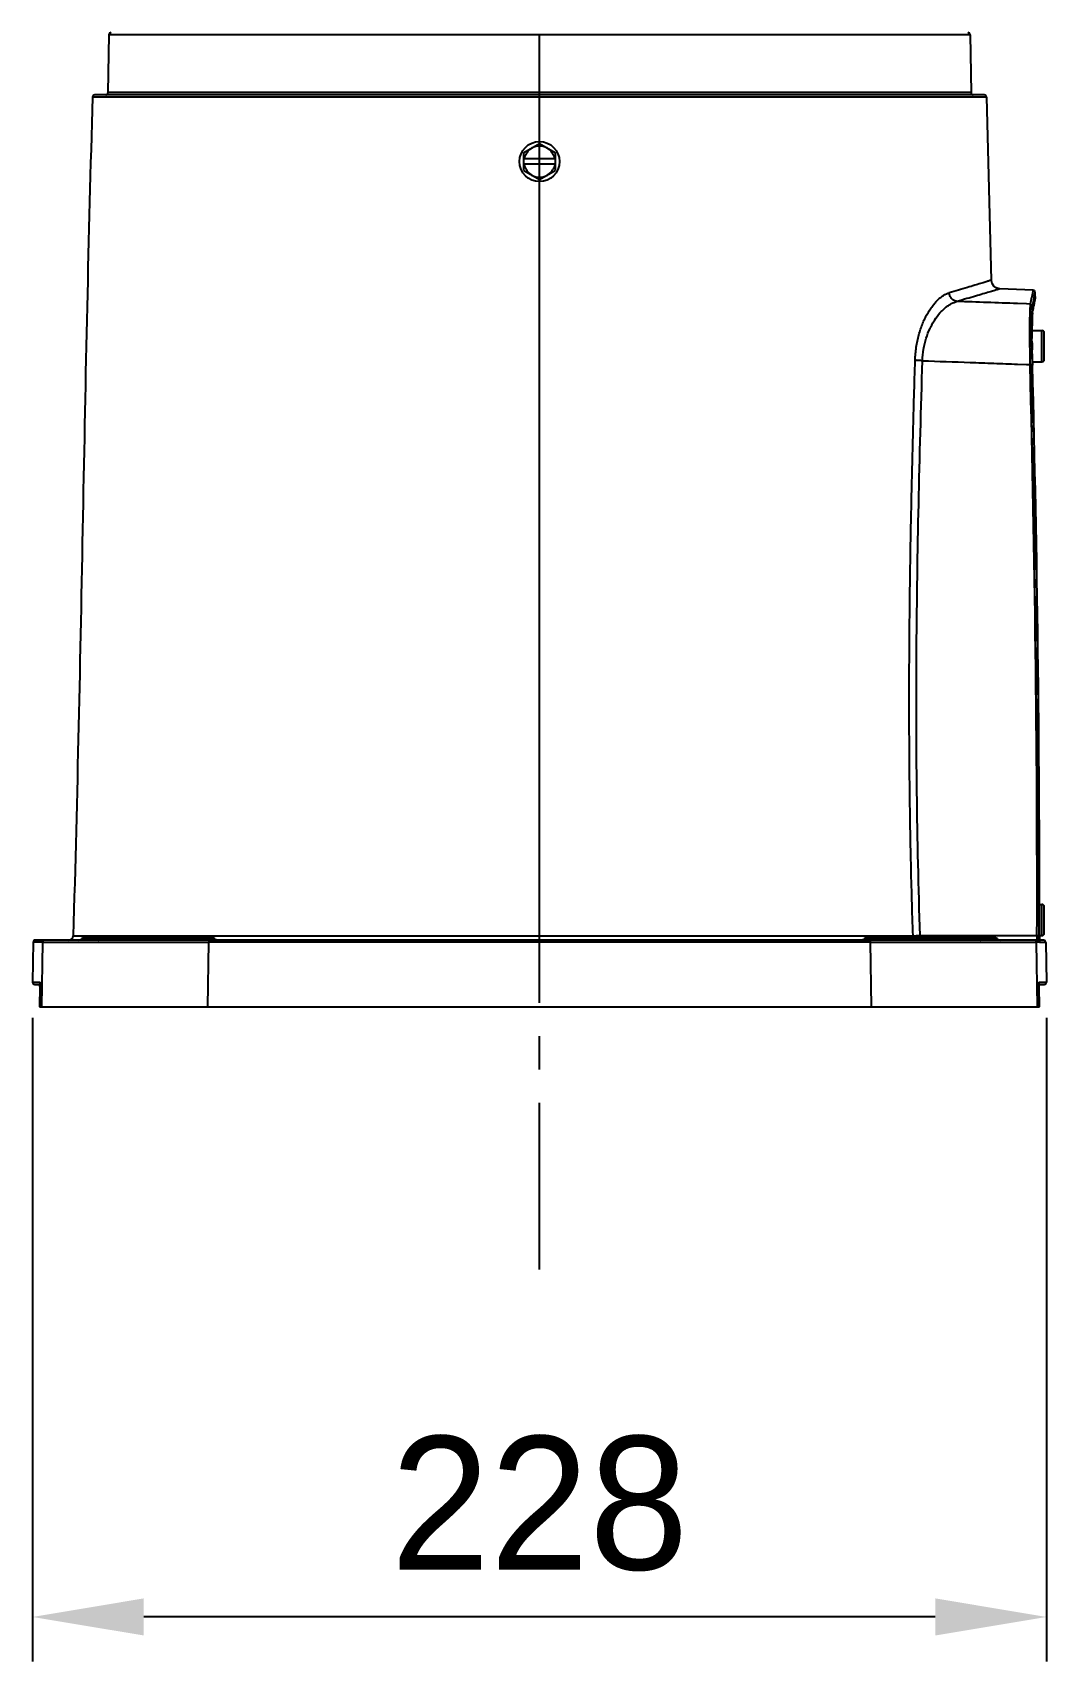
# Model space of a CAD drawing. Header units: millimetres. Extents: x 5828 to 6704, y 123 to 421.
# Drawn here: x 6446.38 to 6457.78, y 218.01 to 236.32 of the extents above; entities that cross this region are included whole.
import ezdxf

# ---------------------------------------------------------------- set-up
doc = ezdxf.new("R2010")
doc.units = ezdxf.units.MM
doc.linetypes.add('CENTER', pattern=[0.6, 0.375, -0.075, 0.075, -0.075])
for name, color, linetype in [('中心线', 7, 'Continuous'), ('外形图', 7, 'Continuous'), ('尺寸标注', 7, 'Continuous')]:
    doc.layers.add(name, color=color, linetype=linetype)
doc.styles.add('微软雅黑', font='msyh.ttc', dxfattribs={"height": 1.5})
doc.dimstyles.new('尺寸标注_1_20比例', dxfattribs={"dimtxt": 1.5, "dimasz": 1.25, "dimexe": 0.5, "dimexo": 0.4, "dimgap": 0.5, "dimtad": 1, "dimdec": 1, "dimlfac": 20, "dimdsep": 46, "dimtxsty": '微软雅黑', "dimcen": 0.09, "dimadec": 0, "dimazin": 0, "dimtp": 0.01, "dimtm": 0.01, "dimtfac": 1, "dimtdec": 1, "dimtofl": 0, "dimtmove": 0, "dimatfit": 3, "dimfxl": 1, "dimtolj": 1, "dimarcsym": 0})

# ---------------------------------------------------------------- blocks, each defined once
blk = doc.blocks.new('*D1093')
at = {"layer": 'Defpoints', "color": 0}
for p in [(6446.377, 225.645), (6457.777, 225.645), (6446.377, 218.51)]:
    blk.add_point(p, dxfattribs=at)
at = {"layer": '尺寸标注', "color": 0, "lineweight": -2}
for p, q in [((6446.377, 225.245), (6446.377, 218.01)), ((6457.777, 225.245), (6457.777, 218.01)), ((6456.527, 218.51), (6447.627, 218.51))]:
    blk.add_line(p, q, dxfattribs=at)
at = {"layer": '尺寸标注', "color": 0}
for points in [[(6447.627, 218.719), (6447.627, 218.302), (6446.377, 218.51)], [(6456.527, 218.302), (6456.527, 218.719), (6457.777, 218.51)]]:
    blk.add_solid(points, dxfattribs=at)
at = {"layer": '尺寸标注', "color": 0, "insert": (6452.077, 219.782), "char_height": 1.5, "attachment_point": 5, "style": '微软雅黑'}
blk.add_mtext('\\A1;\\A1;{\\fAlibaba PuHuiTi 3.0 55 Regular|b0|i0|c134|p18;228}', dxfattribs=at)

msp = doc.modelspace()

# ---------------------------------------------------------------- linework, layer by layer
at = {"layer": '中心线', "linetype": 'CENTER', "ltscale": 5}
msp.add_line((6452.0766, 222.4149), (6452.0766, 279.3693), dxfattribs=at)
at = {"layer": '外形图', "linetype": 'ByBlock'}
for p, q in [((6447.2358, 236.2948), (6447.2245, 235.6439)), ((6456.9175, 236.2948), (6447.2358, 236.2948)), ((6456.9175, 236.2948), (6456.9288, 235.6439)), ((6456.9288, 235.6439), (6447.2245, 235.6439)), ((6457.1021, 235.5951), (6447.0512, 235.5951)), ((6457.077, 235.6193), (6447.0763, 235.6193)), ((6452.0766, 235.0943), (6452.0766, 235.5951)), ((6457.1021, 235.5951), (6457.157, 233.5362)), ((6451.9016, 234.9704), (6452.0766, 235.0714)), ((6451.9016, 234.7683), (6451.9016, 234.9704)), ((6452.0766, 235.0714), (6452.2516, 234.9704)), ((6452.2516, 234.9704), (6452.2516, 234.7683)), ((6451.9016, 234.7683), (6452.0766, 234.6672)), ((6452.2507, 234.8993), (6451.9026, 234.8993)), ((6452.2507, 234.8393), (6451.9026, 234.8393)), ((6452.0766, 234.6672), (6452.2516, 234.7683)), ((6452.0766, 226.1678), (6452.0766, 234.6443)), ((6457.6259, 233.4255), (6457.2534, 233.4385)), ((6457.5513, 233.2696), (6457.4506, 233.2732)), ((6457.5961, 233.268), (6457.5513, 233.2696)), ((6457.6119, 233.3466), (6457.6117, 233.3453)), ((6457.6217, 233.1885), (6457.6391, 233.2763)), ((6457.6408, 233.4199), (6457.6259, 233.4255)), ((6457.6341, 233.3419), (6457.6338, 233.3408)), ((6457.6343, 233.3431), (6457.6341, 233.3419)), ((6457.6391, 233.2763), (6457.6441, 233.3021)), ((6457.6441, 233.3021), (6457.6466, 233.3154)), ((6457.6466, 233.3154), (6457.6485, 233.3261)), ((6457.6518, 233.3511), (6457.6501, 233.4008)), ((6457.6172, 233.1333), (6457.6198, 233.1747)), ((6457.6215, 233.1877), (6457.6217, 233.1885)), ((6457.6217, 233.1885), (6457.6221, 233.1942)), ((6457.6117, 232.8815), (6457.6116, 232.8938)), ((6457.6141, 232.9693), (6457.7264, 232.9693)), ((6457.7264, 232.6193), (6457.7264, 232.9693)), ((6457.7514, 232.6444), (6457.7514, 232.9443)), ((6457.6118, 232.8704), (6457.6117, 232.8815)), ((6457.6119, 232.8607), (6457.6118, 232.8704)), ((6457.6121, 232.8394), (6457.6119, 232.8607)), ((6457.6134, 232.7456), (6457.6133, 232.7511)), ((6457.6137, 232.7297), (6457.6134, 232.7456)), ((6457.6139, 232.7198), (6457.6137, 232.7297)), ((6457.6141, 232.7084), (6457.6139, 232.7198)), ((6457.6142, 232.8696), (6457.6142, 232.8819)), ((6457.6143, 232.8657), (6457.6142, 232.8696)), ((6457.6143, 232.8585), (6457.6143, 232.8657)), ((6457.6145, 232.8388), (6457.6143, 232.8585)), ((6457.6163, 232.7118), (6457.6144, 232.8556)), ((6457.6145, 232.8335), (6457.6145, 232.8388)), ((6457.616, 232.7284), (6457.6156, 232.7517)), ((6457.6161, 232.7195), (6457.616, 232.7284)), ((6457.6162, 232.7164), (6457.6161, 232.7195)), ((6457.6163, 232.7082), (6457.6162, 232.7164)), ((6457.6193, 232.5811), (6457.6163, 232.7118)), ((6457.4521, 232.5925), (6457.552, 232.5889)), ((6457.552, 232.5889), (6457.592, 232.5875)), ((6457.592, 232.5875), (6457.5922, 232.5806)), ((6457.617, 232.5811), (6457.6169, 232.5861)), ((6457.6184, 232.6193), (6457.7264, 232.6193)), ((6457.6969, 226.5193), (6457.7264, 226.5193)), ((6457.7264, 226.1693), (6457.7264, 226.5193)), ((6457.7514, 226.1944), (6457.7514, 226.4943)), ((6457.6676, 226.1193), (6446.4094, 226.1193)), ((6446.8328, 226.1678), (6456.2771, 226.1678)), ((6448.4279, 226.1318), (6446.9254, 226.1318)), ((6448.3948, 226.1443), (6446.9585, 226.1443)), ((6457.2279, 226.1318), (6455.7254, 226.1318)), ((6457.1949, 226.1443), (6455.7585, 226.1443)), ((6456.3572, 226.1691), (6457.6706, 226.1691)), ((6456.3572, 226.1691), (6456.3572, 226.1443)), ((6457.6949, 226.1168), (6457.6948, 226.1141)), ((6457.6949, 226.1195), (6457.6949, 226.1168)), ((6457.7444, 226.1158), (6457.6949, 226.1167)), ((6457.6978, 226.1693), (6457.7264, 226.1693)), ((6457.6979, 226.1689), (6457.6979, 226.1422)), ((6446.3844, 226.0948), (6446.3765, 225.6448)), ((6446.4877, 226.0948), (6446.3844, 226.0948)), ((6446.4877, 226.0948), (6446.4757, 225.3693)), ((6446.4877, 226.0948), (6448.3599, 226.0948)), ((6448.3479, 225.3693), (6448.3599, 226.0948)), ((6455.7933, 226.0948), (6448.36, 226.0948)), ((6455.7934, 226.0948), (6455.8055, 225.3693)), ((6455.7934, 226.0948), (6457.6656, 226.0948)), ((6457.6926, 226.0948), (6457.6656, 226.0948)), ((6457.6776, 225.3693), (6457.6656, 226.0948)), ((6457.769, 226.0913), (6457.7011, 226.0925)), ((6457.769, 226.0913), (6457.7768, 225.6448)), ((6446.3765, 225.6448), (6446.4565, 225.6448)), ((6446.4015, 225.6193), (6446.4583, 225.6193)), ((6446.4583, 225.5956), (6446.4545, 225.3693)), ((6446.4582, 225.6237), (6446.4584, 225.6108)), ((6446.4584, 225.6108), (6446.4583, 225.5956)), ((6457.6949, 225.6138), (6457.6952, 225.6295)), ((6457.695, 225.5956), (6457.6949, 225.6138)), ((6457.695, 225.6193), (6457.7518, 225.6193)), ((6457.6988, 225.3693), (6457.695, 225.5956)), ((6457.6952, 225.6295), (6457.6957, 225.6376)), ((6457.6968, 225.6448), (6457.7768, 225.6448)), ((6446.4545, 225.3693), (6457.6988, 225.3693))]:
    msp.add_line(p, q, dxfattribs=at)
for points in [[(6457.2534, 233.4385), (6457.2457, 233.4391), (6457.2127, 233.4488), (6457.1851, 233.4689), (6457.1658, 233.4973), (6457.1573, 233.5306), (6457.157, 233.5362)], [(6457.6501, 233.4009), (6457.65, 233.4018), (6457.6496, 233.4049), (6457.6479, 233.4105), (6457.6408, 233.4199)], [(6457.6485, 233.3261), (6457.6492, 233.3305), (6457.6499, 233.3344), (6457.6504, 233.3377), (6457.6509, 233.3406), (6457.6512, 233.3431), (6457.6515, 233.3452), (6457.6517, 233.3473), (6457.6518, 233.3497), (6457.6518, 233.3511)], [(6457.6144, 232.8556), (6457.6141, 232.9745), (6457.6151, 233.067), (6457.6172, 233.1333)], [(6446.4576, 225.6376), (6446.4579, 225.6329), (6446.4582, 225.6237)]]:
    msp.add_lwpolyline(points, dxfattribs=at)
msp.add_circle((6452.0766, 234.8693), 0.225, dxfattribs=at)
for centre, radius, start, end in [((6447.2608, 236.2943), 0.025, 90, 179), ((6456.8925, 236.2943), 0.025, 1, 90), ((6447.1995, 235.6443), 0.025, 270, 359), ((6456.9538, 235.6443), 0.025, 181, 270), ((6447.0762, 235.5943), 0.025, 90, 178.2299), ((6457.0771, 235.5943), 0.025, 1.7701, 90), ((6452.0766, 234.8692), 0.175, 145.07936, 149.9912), ((6452.0766, 234.8693), 0.175, 34.86379, 145.13621), ((6452.0766, 234.8691), 0.1752, 30.01249, 34.92346), ((6452.0767, 234.8696), 0.1752, 210.01249, 214.92346), ((6452.0766, 234.8693), 0.175, 214.86379, 325.13621), ((6452.0767, 234.8695), 0.1751, 325.07835, 329.99172), ((6443.0469, 236.2265), 14.847, 348.50587, 348.80987), ((6461.4087, 232.4305), 3.8831, 166.17862, 166.40801), ((6460.2838, 232.7073), 2.7247, 166.00789, 166.18038), ((6462.5302, 232.9699), 4.9161, 178.76687, 179.27498), ((6460.9301, 233.0037), 3.3156, 178.08022, 178.75684), ((6458.8514, 233.1267), 1.2378, 176.46445, 177.00545), ((6459.5496, 233.0491), 1.9344, 177.20213, 178.05301), ((6458.7735, 233.0858), 1.1574, 176.4927, 177.1439), ((6458.3599, 233.111), 0.743, 175.4036, 176.48133), ((6457.7492, 233.1702), 0.1293, 170.89462, 171.51416), ((6466.2231, 232.9405), 8.6092, 179.74202, 180.03769), ((6468.1801, 232.9427), 10.5661, 180.04227, 180.32949), ((6464.2771, 232.9489), 6.6631, 179.28501, 179.73879), ((6457.7264, 232.9443), 0.025, 0, 90), ((6473.1274, 232.9878), 15.5406, 180.70797, 180.86755), ((6472.625, 232.9796), 15.0381, 180.86521, 181.49373), ((6471.833, 232.9944), 14.2218, 180.62481, 180.80073), ((6472.9819, 233.0107), 15.3708, 180.8016, 180.96783), ((6474.8017, 233.0448), 17.1909, 181.1212, 181.52879), ((6470.7449, 232.9614), 13.131, 180.558, 180.72192), ((6471.4237, 232.9701), 13.8098, 180.72264, 180.90604), ((6473.501, 233.0085), 15.8875, 181.08307, 181.34799), ((6233.4995, 226.6336), 224.1716, 359.881269, 1.520159), ((6234.3479, 226.6335), 223.326, 359.948066, 1.52537), ((6233.7321, 226.6327), 223.964, 359.881343, 1.521932), ((6474.4722, 233.0313), 16.859, 181.34783, 181.52984), ((6234.048, 226.6311), 223.6504, 359.881601, 1.524502), ((6457.7264, 232.6443), 0.025, 270, 0), ((6457.7264, 226.4943), 0.025, 0, 90), ((6446.4094, 226.0943), 0.025, 90, 179.00003), ((6446.7828, 226.1693), 0.05, 270, 358.25496), ((6446.8923, 226.1693), 0.05, 270, 311.40962), ((6446.9585, 226.0943), 0.05, 90, 131.40962), ((6448.3948, 226.0943), 0.05, 48.59038, 90), ((6448.461, 226.1693), 0.05, 228.59038, 270), ((6455.6923, 226.1693), 0.05, 270, 311.40962), ((6455.7585, 226.0943), 0.05, 90, 131.40962), ((6455.8586, 254.8437), 28.6789, 270.83601, 270.99607), ((6457.1949, 226.0943), 0.05, 48.59038, 90), ((6457.261, 226.1693), 0.05, 228.59038, 270), ((6456.8986, 226.1563), 0.7968, 357.34977, 358.42706), ((6456.3985, 226.17), 1.2971, 358.42836, 359.95213), ((6458.7681, 226.1402), 1.0703, 179.88826, 180.35317), ((6458.443, 226.1372), 0.7451, 180.28057, 181.47633), ((6458.3005, 226.1449), 0.6025, 182.5548, 182.94273), ((6457.7264, 226.1943), 0.025, 270, 0), ((6457.744, 226.0908), 0.025, 0.99986, 88.99999), ((6446.4015, 225.6443), 0.025, 179, 270.00012), ((6445.8681, 225.612), 0.5903, 0.23573, 1.2259), ((6445.5644, 225.6106), 0.894, 359.04184, 0.24967), ((6457.7518, 225.6443), 0.025, 270, 1)]:
    msp.add_arc(centre, radius, start, end, dxfattribs=at)
for points, knots in [([(6447.0512, 235.5951), (6447.0269, 234.8085), (6446.9872, 233.2364), (6446.9414, 230.8791), (6446.8958, 228.5232), (6446.8567, 226.953), (6446.8328, 226.1678)], [0, 0, 0, 0, 0.2503715, 0.5003031, 0.7500833, 1, 1, 1, 1]), ([(6451.925, 234.9567), (6451.9224, 234.9522), (6451.9189, 234.9454), (6451.9149, 234.9359), (6451.9121, 234.9287), (6451.9094, 234.9214), (6451.9067, 234.9142), (6451.9043, 234.9069), (6451.9031, 234.9019), (6451.9026, 234.8993)], [0, 0, 0, 0, 0.2498036, 0.3745474, 0.4994947, 0.6247663, 0.7502213, 0.875296, 1, 1, 1, 1]), ([(6452.2507, 234.8993), (6452.2502, 234.9019), (6452.249, 234.9069), (6452.2466, 234.9142), (6452.2439, 234.9214), (6452.2412, 234.9287), (6452.2384, 234.9359), (6452.2344, 234.9454), (6452.2309, 234.9522), (6452.2283, 234.9567)], [0, 0, 0, 0, 0.1247028, 0.2497738, 0.3752302, 0.5005101, 0.6254637, 0.750208, 1, 1, 1, 1]), ([(6451.9026, 234.8393), (6451.9031, 234.8368), (6451.9043, 234.8318), (6451.9067, 234.8244), (6451.9094, 234.8172), (6451.9121, 234.81), (6451.9149, 234.8028), (6451.9189, 234.7933), (6451.9224, 234.7864), (6451.925, 234.782)], [0, 0, 0, 0, 0.1247028, 0.2497738, 0.3752302, 0.5005101, 0.6254637, 0.750208, 1, 1, 1, 1]), ([(6452.2507, 234.8393), (6452.2502, 234.8368), (6452.249, 234.8318), (6452.2466, 234.8244), (6452.2439, 234.8172), (6452.2412, 234.81), (6452.2384, 234.8028), (6452.2344, 234.7933), (6452.2309, 234.7864), (6452.2283, 234.7819)], [0, 0, 0, 0, 0.124704, 0.2497757, 0.3752305, 0.5005073, 0.6254589, 0.7502037, 1, 1, 1, 1]), ([(6457.157, 233.5362), (6457.1571, 233.5362), (6457.1563, 233.536), (6457.1559, 233.5358), (6457.1545, 233.5354), (6457.1524, 233.5347), (6457.1491, 233.5337), (6457.1449, 233.5323), (6457.1373, 233.53), (6457.1256, 233.5263), (6457.1086, 233.521), (6457.088, 233.5146), (6457.0637, 233.507), (6457.0239, 233.4948), (6456.9651, 233.4768), (6456.8475, 233.4414), (6456.7521, 233.4136), (6456.6838, 233.3942)], [0, 0, 0, 0, 0.0010059, 0.002263, 0.0040221, 0.0090438, 0.0160661, 0.0250844, 0.0360938, 0.0640667, 0.0999467, 0.1436954, 0.1952747, 0.2546464, 0.3965271, 0.5685958, 1, 1, 1, 1]), ([(6457.2534, 233.4385), (6457.2532, 233.4385), (6457.2526, 233.4383), (6457.2511, 233.4378), (6457.2487, 233.4371), (6457.2435, 233.4355), (6457.2347, 233.4328), (6457.2212, 233.4287), (6457.204, 233.4235), (6457.1829, 233.4171), (6457.1582, 233.4096), (6457.1177, 233.3974), (6457.0578, 233.3795), (6456.9749, 233.3553), (6456.8777, 233.3274), (6456.808, 233.3079), (6456.7709, 233.2975)], [0, 0, 0, 0, 0.0010194, 0.0040593, 0.0091122, 0.0161704, 0.0362723, 0.0643038, 0.1002039, 0.1439132, 0.1953917, 0.254612, 0.3961715, 0.5683172, 0.7700689, 1, 1, 1, 1]), ([(6456.3005, 232.6372), (6456.3013, 232.6618), (6456.3042, 232.7108), (6456.3128, 232.7832), (6456.3253, 232.8536), (6456.3414, 232.9212), (6456.3608, 232.9854), (6456.3832, 233.0457), (6456.4082, 233.1019), (6456.4351, 233.1538), (6456.4636, 233.2013), (6456.4934, 233.2441), (6456.5241, 233.2821), (6456.5556, 233.3151), (6456.5874, 233.3429), (6456.6284, 233.3719), (6456.6615, 233.3878), (6456.6838, 233.3942)], [0, 0, 0, 0, 0.0829448, 0.164866, 0.2450915, 0.3230776, 0.3983619, 0.4705362, 0.5394533, 0.6050074, 0.6670652, 0.7255013, 0.7802083, 0.8311621, 0.8784427, 0.9221933, 1, 1, 1, 1]), ([(6456.3833, 232.6308), (6456.3846, 232.6745), (6456.3911, 232.7394), (6456.4081, 232.8234), (6456.4296, 232.9019), (6456.458, 232.9755), (6456.4923, 233.0429), (6456.5278, 233.1022), (6456.5671, 233.1552), (6456.6098, 233.2005), (6456.6416, 233.2291), (6456.6738, 233.2533), (6456.7155, 233.2786), (6456.7487, 233.2922), (6456.7709, 233.2975)], [0, 0, 0, 0, 0.1604625, 0.2386138, 0.3147075, 0.4591703, 0.5272985, 0.5924236, 0.713015, 0.7685339, 0.8208547, 0.8700162, 0.9161397, 1, 1, 1, 1]), ([(6456.7709, 233.2975), (6456.7656, 233.2981), (6456.7548, 233.3002), (6456.7391, 233.3065), (6456.7241, 233.3162), (6456.7106, 233.3287), (6456.6996, 233.3436), (6456.6887, 233.365), (6456.6846, 233.3826), (6456.6838, 233.3942)], [0, 0, 0, 0, 0.1128581, 0.2329853, 0.3595373, 0.4902825, 0.6226804, 0.7538137, 1, 1, 1, 1]), ([(6457.4506, 233.2732), (6457.3373, 233.2773), (6457.1107, 233.2854), (6456.8842, 233.2935), (6456.7709, 233.2975)], [0, 0, 0, 0, 0.5000003, 1, 1, 1, 1]), ([(6457.5961, 233.268), (6457.5955, 233.2651), (6457.5945, 233.2582), (6457.5933, 233.2463), (6457.5922, 233.2312), (6457.5911, 233.213), (6457.5901, 233.1918), (6457.589, 233.1578), (6457.5878, 233.1087), (6457.587, 233.0422), (6457.5868, 232.9667), (6457.5871, 232.8836), (6457.5876, 232.8257), (6457.588, 232.7958)], [0, 0, 0, 0, 0.018721, 0.0441663, 0.0762441, 0.1148408, 0.1597894, 0.2108861, 0.3306679, 0.4721087, 0.6327563, 0.8097392, 1, 1, 1, 1]), ([(6457.5961, 233.268), (6457.5976, 233.268), (6457.6006, 233.2675), (6457.6066, 233.2656), (6457.6134, 233.2612), (6457.6178, 233.2544), (6457.6197, 233.2486), (6457.6202, 233.2456), (6457.6202, 233.2441)], [0, 0, 0, 0, 0.1194274, 0.2453738, 0.5029028, 0.7586431, 0.8827575, 1, 1, 1, 1]), ([(6457.6259, 233.4255), (6457.626, 233.4255), (6457.626, 233.4254), (6457.6261, 233.425), (6457.6261, 233.4241), (6457.6259, 233.4225), (6457.6256, 233.4204), (6457.6252, 233.4176), (6457.6247, 233.4142), (6457.624, 233.4102), (6457.6232, 233.4055), (6457.6222, 233.4003), (6457.6207, 233.3921), (6457.6185, 233.3803), (6457.6154, 233.3643), (6457.6131, 233.3528), (6457.6119, 233.3466)], [0, 0, 0, 0, 0.0014581, 0.0044618, 0.0161028, 0.0355014, 0.0627154, 0.0977606, 0.1406419, 0.1913598, 0.2499127, 0.316298, 0.3905125, 0.5624147, 0.7655882, 1, 1, 1, 1]), ([(6457.6202, 233.2441), (6457.625, 233.2678), (6457.6316, 233.3007), (6457.6396, 233.341), (6457.6428, 233.3576), (6457.6442, 233.3651)], [0, 0, 0, 0, 0.5877245, 0.8158289, 1, 1, 1, 1]), ([(6457.6493, 233.3341), (6457.648, 233.3268), (6457.6448, 233.3093), (6457.6389, 233.2786), (6457.6312, 233.2393), (6457.6254, 233.2102), (6457.6221, 233.1942)], [0, 0, 0, 0, 0.1562215, 0.3750496, 0.6563544, 1, 1, 1, 1]), ([(6457.6442, 233.3651), (6457.6445, 233.3668), (6457.6457, 233.3731), (6457.6468, 233.3794), (6457.6476, 233.3838)], [0, 0, 0, 0, 0.283877, 1, 1, 1, 1]), ([(6457.6476, 233.3838), (6457.648, 233.386), (6457.6486, 233.3898), (6457.6494, 233.3949), (6457.6499, 233.3981), (6457.65, 233.3999), (6457.6501, 233.4006), (6457.6501, 233.4009)], [0, 0, 0, 0, 0.383301, 0.6776623, 0.8831155, 0.9525776, 1, 1, 1, 1]), ([(6457.6518, 233.3511), (6457.6518, 233.3508), (6457.6517, 233.3502), (6457.6516, 233.3483), (6457.6511, 233.3451), (6457.6503, 233.3401), (6457.6497, 233.3362), (6457.6493, 233.3341)], [0, 0, 0, 0, 0.047412, 0.1168697, 0.3223234, 0.6166912, 1, 1, 1, 1]), ([(6457.6116, 232.8938), (6457.6114, 232.9249), (6457.6112, 232.9834), (6457.6117, 233.0647), (6457.6128, 233.1245), (6457.6141, 233.1652), (6457.6149, 233.1831), (6457.6154, 233.1913)], [0, 0, 0, 0, 0.3137962, 0.5893137, 0.8199499, 0.9166395, 1, 1, 1, 1]), ([(6457.616, 233.203), (6457.6163, 233.2075), (6457.6169, 233.2159), (6457.6179, 233.2272), (6457.6189, 233.2364), (6457.6198, 233.2418), (6457.6202, 233.2441)], [0, 0, 0, 0, 0.3286109, 0.6053313, 0.8293508, 1, 1, 1, 1]), ([(6457.6193, 233.1706), (6457.6195, 233.174), (6457.6201, 233.1803), (6457.6209, 233.1865), (6457.6213, 233.1893)], [0, 0, 0, 0, 0.5568251, 1, 1, 1, 1]), ([(6457.6215, 233.1907), (6457.6215, 233.191), (6457.6217, 233.1922), (6457.622, 233.1934), (6457.6221, 233.1942)], [0, 0, 0, 0, 0.2688138, 1, 1, 1, 1]), ([(6456.2771, 226.1678), (6456.2678, 226.4376), (6456.2563, 226.8423), (6456.2456, 227.3819), (6456.2378, 227.9216), (6456.2343, 228.4612), (6456.2342, 229.0007), (6456.2359, 229.4053), (6456.2393, 229.8097), (6456.2459, 230.3488), (6456.2581, 231.0223), (6456.2773, 231.8299), (6456.2924, 232.3682), (6456.3005, 232.6372)], [0, 0, 0, 0, 0.1251415, 0.187707, 0.2502659, 0.3753605, 0.4378945, 0.5004173, 0.5629268, 0.6254208, 0.7503578, 0.8752216, 1, 1, 1, 1]), ([(6456.3833, 232.6309), (6456.3752, 232.6312), (6456.3596, 232.6319), (6456.3373, 232.6332), (6456.3177, 232.6349), (6456.3058, 232.6364), (6456.3005, 232.6372)], [0, 0, 0, 0, 0.2908596, 0.565101, 0.8061663, 1, 1, 1, 1]), ([(6456.3572, 226.1691), (6456.32, 227.2464), (6456.2984, 229.4013), (6456.35, 231.5552), (6456.3833, 232.6309)], [0, 0, 0, 0, 0.500384, 1, 1, 1, 1]), ([(6456.3833, 232.6309), (6456.5614, 232.6245), (6456.8286, 232.6149), (6457.1849, 232.6021), (6457.363, 232.5957), (6457.4521, 232.5925)], [0, 0, 0, 0, 0.5, 0.75, 1, 1, 1, 1]), ([(6457.592, 232.5875), (6457.5936, 232.5875), (6457.5966, 232.5876), (6457.6011, 232.5876), (6457.6053, 232.5875), (6457.609, 232.5873), (6457.6121, 232.5871), (6457.6142, 232.5869), (6457.6155, 232.5867), (6457.6162, 232.5865), (6457.6166, 232.5863), (6457.6169, 232.5862), (6457.6169, 232.5861)], [0, 0, 0, 0, 0.1875462, 0.3696343, 0.5383602, 0.6870589, 0.8110264, 0.9059501, 0.9416119, 0.9691235, 0.9884241, 1, 1, 1, 1]), ([(6446.5126, 226.1193), (6446.5084, 226.1193), (6446.5018, 226.1176), (6446.4949, 226.1124), (6446.4922, 226.1089), (6446.4912, 226.1071)], [0, 0, 0, 0, 0.4976496, 0.7487642, 1, 1, 1, 1]), ([(6447.1192, 226.1193), (6447.1196, 226.1193), (6447.1204, 226.1195), (6447.1216, 226.1201), (6447.1228, 226.1212), (6447.1245, 226.1232), (6447.1263, 226.1268), (6447.1274, 226.13), (6447.128, 226.1318)], [0, 0, 0, 0, 0.0757603, 0.159086, 0.2553847, 0.3679592, 0.6473983, 1, 1, 1, 1]), ([(6447.128, 226.1318), (6447.1282, 226.1325), (6447.1289, 226.1348), (6447.1298, 226.1371), (6447.1306, 226.1386)], [0, 0, 0, 0, 0.2759501, 1, 1, 1, 1]), ([(6447.1306, 226.1386), (6447.1311, 226.1395), (6447.1319, 226.141), (6447.1334, 226.1428), (6447.1351, 226.144), (6447.1363, 226.1443), (6447.1368, 226.1443)], [0, 0, 0, 0, 0.326605, 0.5947353, 0.8129202, 1, 1, 1, 1]), ([(6447.8158, 226.1193), (6447.8162, 226.1193), (6447.8171, 226.1195), (6447.8183, 226.1201), (6447.8195, 226.1212), (6447.8211, 226.1232), (6447.823, 226.1268), (6447.8241, 226.13), (6447.8246, 226.1318)], [0, 0, 0, 0, 0.0757603, 0.159086, 0.2553847, 0.3679592, 0.6473983, 1, 1, 1, 1]), ([(6447.8335, 226.1443), (6447.8331, 226.1443), (6447.8322, 226.1442), (6447.831, 226.1435), (6447.8298, 226.1425), (6447.8282, 226.1404), (6447.8263, 226.1368), (6447.8252, 226.1336), (6447.8246, 226.1318)], [0, 0, 0, 0, 0.0757603, 0.159086, 0.2553847, 0.3679592, 0.6473983, 1, 1, 1, 1]), ([(6448.3617, 226.1193), (6448.3616, 226.1193), (6448.3614, 226.1191), (6448.3613, 226.1188), (6448.3612, 226.1182), (6448.361, 226.117), (6448.3607, 226.1149), (6448.3605, 226.1119), (6448.3603, 226.1083), (6448.3602, 226.1041), (6448.3601, 226.0995), (6448.3601, 226.0964), (6448.3601, 226.0948)], [0, 0, 0, 0, 0.0080927, 0.0238105, 0.0482325, 0.0813926, 0.1732446, 0.2966473, 0.4469958, 0.6192924, 0.8064414, 1, 1, 1, 1]), ([(6455.7916, 226.1193), (6455.7917, 226.1193), (6455.7919, 226.1191), (6455.792, 226.1188), (6455.7921, 226.1182), (6455.7923, 226.117), (6455.7926, 226.1149), (6455.7928, 226.1119), (6455.793, 226.1083), (6455.7931, 226.1041), (6455.7932, 226.0995), (6455.7932, 226.0964), (6455.7932, 226.0948)], [0, 0, 0, 0, 0.007909, 0.0235451, 0.0479268, 0.0810693, 0.1729295, 0.2963729, 0.4467789, 0.6191429, 0.8063652, 1, 1, 1, 1]), ([(6456.2771, 226.1678), (6456.2771, 226.1657), (6456.2777, 226.1575), (6456.28, 226.1495), (6456.2826, 226.1439)], [0, 0, 0, 0, 0.2537883, 1, 1, 1, 1]), ([(6456.3198, 226.1443), (6456.3202, 226.1443), (6456.3211, 226.1442), (6456.3223, 226.1435), (6456.3235, 226.1425), (6456.3251, 226.1404), (6456.327, 226.1368), (6456.3281, 226.1336), (6456.3286, 226.1318)], [0, 0, 0, 0, 0.0757573, 0.1590806, 0.2553779, 0.3679521, 0.6473932, 1, 1, 1, 1]), ([(6456.3313, 226.125), (6456.331, 226.1255), (6456.33, 226.1277), (6456.3292, 226.13), (6456.3286, 226.1318)], [0, 0, 0, 0, 0.2236676, 1, 1, 1, 1]), ([(6456.3375, 226.1193), (6456.3369, 226.1193), (6456.3357, 226.1196), (6456.3341, 226.1208), (6456.3326, 226.1227), (6456.3317, 226.1242), (6456.3313, 226.125)], [0, 0, 0, 0, 0.1870747, 0.4052575, 0.6733895, 1, 1, 1, 1]), ([(6457.0227, 226.1386), (6457.0223, 226.1395), (6457.0214, 226.141), (6457.0199, 226.1428), (6457.0183, 226.144), (6457.0171, 226.1443), (6457.0165, 226.1443)], [0, 0, 0, 0, 0.3266105, 0.5947425, 0.8129253, 1, 1, 1, 1]), ([(6457.0254, 226.1318), (6457.0252, 226.1325), (6457.0244, 226.1348), (6457.0235, 226.1371), (6457.0227, 226.1386)], [0, 0, 0, 0, 0.2759508, 1, 1, 1, 1]), ([(6457.0254, 226.1318), (6457.0255, 226.1312), (6457.0263, 226.1289), (6457.0272, 226.1266), (6457.028, 226.125)], [0, 0, 0, 0, 0.2759508, 1, 1, 1, 1]), ([(6457.028, 226.125), (6457.0284, 226.1242), (6457.0293, 226.1227), (6457.0308, 226.1208), (6457.0324, 226.1196), (6457.0336, 226.1193), (6457.0342, 226.1193)], [0, 0, 0, 0, 0.3266105, 0.5947425, 0.8129253, 1, 1, 1, 1]), ([(6457.6656, 226.0948), (6457.6656, 226.098), (6457.6645, 226.1028), (6457.6614, 226.1085), (6457.6583, 226.1123), (6457.6545, 226.1153), (6457.6488, 226.1183), (6457.6439, 226.1193), (6457.6407, 226.1193)], [0, 0, 0, 0, 0.2493441, 0.3749828, 0.5002779, 0.6255313, 0.75105, 1, 1, 1, 1]), ([(6457.6697, 226.131), (6457.6697, 226.1293), (6457.6695, 226.1264), (6457.6691, 226.1231), (6457.6686, 226.1211), (6457.6684, 226.1203), (6457.6681, 226.1198), (6457.6679, 226.1195), (6457.6677, 226.1193), (6457.6676, 226.1193)], [0, 0, 0, 0, 0.4131254, 0.7187924, 0.8299235, 0.9127678, 0.943731, 0.9680304, 1, 1, 1, 1]), ([(6457.6676, 226.1193), (6457.6691, 226.1193), (6457.6723, 226.119), (6457.6784, 226.1171), (6457.6856, 226.1127), (6457.6902, 226.1056), (6457.6921, 226.0994), (6457.6925, 226.0963), (6457.6926, 226.0948)], [0, 0, 0, 0, 0.1179264, 0.2429837, 0.4997945, 0.7567375, 0.8819271, 1, 1, 1, 1]), ([(6457.6698, 226.1359), (6457.6698, 226.1355), (6457.6697, 226.1338), (6457.6697, 226.1322), (6457.6696, 226.131)], [0, 0, 0, 0, 0.2637303, 1, 1, 1, 1]), ([(6457.6706, 226.1691), (6457.6706, 226.1632), (6457.6705, 226.1521), (6457.6701, 226.1411), (6457.6698, 226.1359)], [0, 0, 0, 0, 0.5347694, 1, 1, 1, 1]), ([(6457.6698, 226.136), (6457.6719, 226.1359), (6457.6761, 226.1355), (6457.6801, 226.1343), (6457.6821, 226.1336)], [0, 0, 0, 0, 0.5065985, 1, 1, 1, 1]), ([(6457.6706, 226.1691), (6457.6736, 226.1691), (6457.678, 226.1691), (6457.6838, 226.169), (6457.6876, 226.169), (6457.6907, 226.169), (6457.6931, 226.169), (6457.6946, 226.1689), (6457.6954, 226.1689), (6457.6956, 226.1689)], [0, 0, 0, 0, 0.3596847, 0.5340408, 0.6895803, 0.8165556, 0.9117078, 0.9734001, 1, 1, 1, 1]), ([(6457.6821, 226.1336), (6457.6838, 226.1329), (6457.6871, 226.1312), (6457.6911, 226.1279), (6457.6938, 226.1239), (6457.6946, 226.1209), (6457.6947, 226.1195)], [0, 0, 0, 0, 0.2860984, 0.5469025, 0.7829768, 1, 1, 1, 1]), ([(6457.6986, 226.118), (6457.6983, 226.1184), (6457.6978, 226.119), (6457.6968, 226.1196), (6457.6958, 226.1198), (6457.6952, 226.1196), (6457.6949, 226.1195)], [0, 0, 0, 0, 0.3133118, 0.5635998, 0.7799954, 1, 1, 1, 1]), ([(6446.4912, 226.1071), (6446.4901, 226.1052), (6446.4884, 226.1012), (6446.4877, 226.0969), (6446.4877, 226.0948)], [0, 0, 0, 0, 0.5015524, 1, 1, 1, 1]), ([(6457.6948, 226.1141), (6457.6947, 226.1126), (6457.6946, 226.1099), (6457.6944, 226.106), (6457.6941, 226.1027), (6457.6939, 226.1), (6457.6936, 226.0978), (6457.6933, 226.0962), (6457.693, 226.0953), (6457.6928, 226.0949), (6457.6926, 226.0948), (6457.6926, 226.0948)], [0, 0, 0, 0, 0.2220137, 0.4191517, 0.5896343, 0.7316247, 0.8433312, 0.9237794, 0.9744436, 0.9897463, 1, 1, 1, 1]), ([(6457.6975, 226.1049), (6457.6986, 226.103), (6457.7003, 226.0989), (6457.7011, 226.0946), (6457.7011, 226.0925)], [0, 0, 0, 0, 0.515056, 1, 1, 1, 1]), ([(6457.7011, 226.0925), (6457.701, 226.0925), (6457.7009, 226.0926), (6457.7008, 226.0929), (6457.7006, 226.0934), (6457.7004, 226.0943), (6457.7002, 226.0959), (6457.6999, 226.0984), (6457.6996, 226.1015), (6457.6993, 226.1052), (6457.699, 226.1094), (6457.6988, 226.1124), (6457.6988, 226.1139)], [0, 0, 0, 0, 0.0085541, 0.0233069, 0.0453235, 0.0749569, 0.1577612, 0.2721669, 0.4162056, 0.5873424, 0.7829264, 1, 1, 1, 1]), ([(6446.4565, 225.6448), (6446.4566, 225.6447), (6446.4567, 225.6446), (6446.4569, 225.6442), (6446.4572, 225.6432), (6446.4574, 225.6415), (6446.4576, 225.6393), (6446.4578, 225.6364), (6446.458, 225.6329), (6446.4582, 225.629), (6446.4582, 225.6262), (6446.4583, 225.6247)], [0, 0, 0, 0, 0.0090735, 0.0239144, 0.0749239, 0.1564406, 0.2694628, 0.4128376, 0.5840969, 0.7807089, 1, 1, 1, 1]), ([(6457.695, 225.5956), (6457.6949, 225.6004), (6457.6948, 225.6095), (6457.6949, 225.6222), (6457.6952, 225.6315), (6457.6955, 225.6375), (6457.6957, 225.64), (6457.6958, 225.6411)], [0, 0, 0, 0, 0.3151915, 0.6025908, 0.8373618, 0.9288243, 1, 1, 1, 1]), ([(6457.6958, 225.6411), (6457.6959, 225.6416), (6457.696, 225.6425), (6457.6962, 225.6437), (6457.6964, 225.6444), (6457.6966, 225.6447), (6457.6968, 225.6448)], [0, 0, 0, 0, 0.4142065, 0.7146882, 0.9058676, 1, 1, 1, 1])]:
    msp.add_open_spline(points, degree=3, knots=knots, dxfattribs=at)

# ---------------------------------------------------------------- dimensions: what is measured, and where the dimension line sits
at = {"layer": '尺寸标注'}
dim = msp.add_linear_dim(base=(6446.3765, 218.5104), p1=(6457.7768, 225.6448), p2=(6446.3765, 225.6448), text='\\A1;{\\fAlibaba PuHuiTi 3.0 55 Regular|b0|i0|c134|p18;<>}', dimstyle='尺寸标注_1_20比例', dxfattribs=at)
dim.commit()
dim.dimension.update_dxf_attribs({"geometry": '*D1093', "text_midpoint": (6452.0766, 219.782)})

doc.saveas('drawing.dxf')
